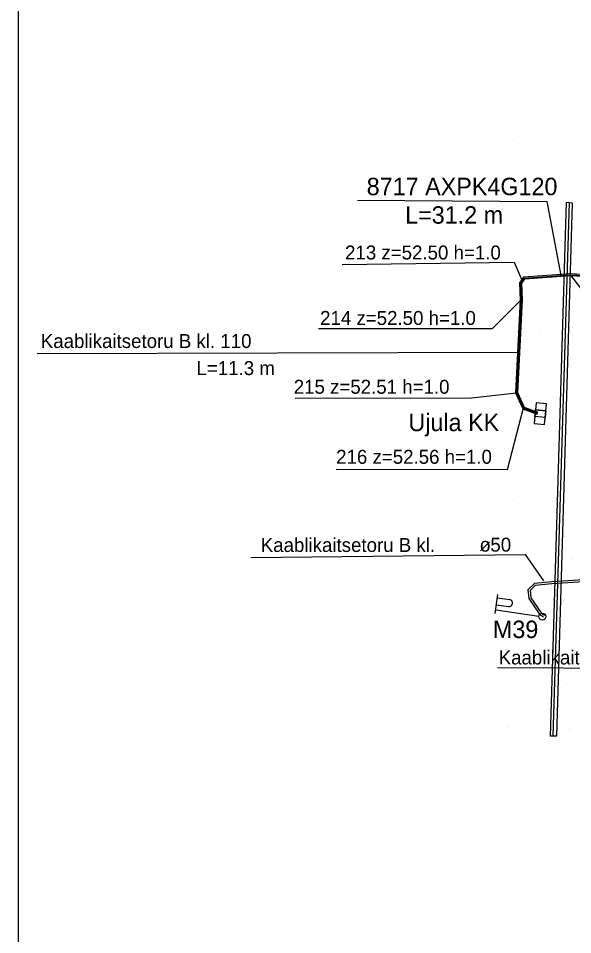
# Model space of a CAD drawing. Extents: x 640994 to 642090, y 6455850 to 6457430.
# Drawn here: x 641373.6 to 641405.4, y 6456867.7 to 6456920.2 of the extents above; entities that cross this region are included whole.
import ezdxf

# ---------------------------------------------------------------- set-up
doc = ezdxf.new("R2010")
doc.units = 0
for name, color, linetype in [('Level 1', 7, 'Continuous'), ('Level 11', 7, 'Continuous'), ('Level 20', 7, 'Continuous'), ('Level 21', 7, 'Continuous'), ('Level 23', 7, 'Continuous'), ('Level 3', 7, 'Continuous'), ('Level 4', 7, 'Continuous'), ('Level 45', 7, 'Continuous'), ('Level 50', 7, 'Continuous'), ('Level 51', 7, 'Continuous'), ('Level 52', 7, 'Continuous'), ('Level 53', 7, 'Continuous'), ('Level 6', 7, 'Continuous'), ('Level 7', 7, 'Continuous'), ('Level 8', 7, 'Continuous')]:
    doc.layers.add(name, color=color, linetype=linetype)

# ---------------------------------------------------------------- blocks, each defined once
blk = doc.blocks.new('LIIKLM')
at = {"layer": 'Level 1'}
blk.add_line((0, 0), (0, 0), dxfattribs=at)
blk.add_line((0, 0), (0, 0), dxfattribs=at)
blk.add_line((0, 0), (0, 0), dxfattribs=at)
blk.add_line((0, 0), (0, 0), dxfattribs=at)
blk.add_line((0, 0), (0, 0), dxfattribs=at)
blk.add_line((0, 0), (0, 0), dxfattribs=at)
blk = doc.blocks.new('VAPOST')
at = {"layer": 'Level 1'}
blk.add_line((0, 0), (0, 0), dxfattribs=at)
blk.add_line((0, 0), (0, 0), dxfattribs=at)
blk.add_line((0, 0), (0, 0), dxfattribs=at)
blk.add_line((0, 0), (0, 0), dxfattribs=at)
blk.add_arc((0.001066, 0.003358), 0.000613, 180, 0, dxfattribs=at)
blk = doc.blocks.new('ELKAPP')
at = {"layer": 'Level 1'}
blk.add_line((0, 0), (0, 0), dxfattribs=at)
blk.add_line((0, 0), (0, 0), dxfattribs=at)
blk.add_line((0, 0), (0, 0), dxfattribs=at)
blk.add_line((0, 0), (0, 0), dxfattribs=at)
blk.add_line((0, 0), (0, 0), dxfattribs=at)
blk.add_line((0, 0), (0, 0), dxfattribs=at)
blk = doc.blocks.new('MURU')
at = {"layer": 'Level 1'}
blk.add_line((0, 0), (0, 0), dxfattribs=at)
blk.add_line((0, 0), (0, 0), dxfattribs=at)
for centre in [(-0.000802, 0), (0.000856, 0)]:
    blk.add_circle(centre, 0.00011, dxfattribs=at)
blk = doc.blocks.new('PUPOST')
at = {"layer": 'Level 1'}
blk.add_circle((0, 0), 0.0005, dxfattribs=at)
blk = doc.blocks.new('MPSUUN')
at = {"layer": 'Level 1'}
blk.add_line((0, 0), (0, 0), dxfattribs=at)
blk.add_line((0, 0), (0, 0), dxfattribs=at)
blk.add_line((0, 0), (0, 0), dxfattribs=at)
blk = doc.blocks.new('ANKURP')
at = {"layer": 'Level 1'}
for start, end in [(180, 0), (0, 180)]:
    blk.add_arc((0, 0), 0.000125, start, end, dxfattribs=at)
blk = doc.blocks.new('ELKAP0')
at = {"layer": 'Level 4'}
for p, q in [((1.19, 0.6), (-1.19, 0.6)), ((-1.19, 0.6), (-1.19, -0.6)), ((-0.4, 0.6), (-0.4, -0.6)), ((-0.4, -0.6), (-0.4, 0.6)), ((-0.4, 0.6), (0.39, 0.6)), ((0.39, 0.6), (0.39, -0.6)), ((0.39, 0.6), (0.39, -0.6)), ((1.19, -0.6), (1.19, 0.6)), ((-1.19, -0.6), (1.19, -0.6)), ((0.39, -0.6), (-0.4, -0.6))]:
    blk.add_line(p, q, dxfattribs=at)
blk.add_lwpolyline([(0.39, -0.6), (-0.4, -0.6), (-0.4, 0.6), (0.39, 0.6), (0.39, -0.6)], dxfattribs=at)

msp = doc.modelspace()

# ---------------------------------------------------------------- linework, layer by layer
at = {"layer": 'Level 11'}
for p, q in [((641400.93, 6456886.13), (641401.09, 6456887.22)), ((641401.07, 6456887.03), (641401.76, 6456886.93)), ((641401.01, 6456886.63), (641401.7, 6456886.53)), ((641400.96, 6456886.33), (641403.44, 6456885.97))]:
    msp.add_line(p, q, dxfattribs=at)
msp.add_circle((641403.634, 6456885.952), 0.2, dxfattribs=at)
msp.add_arc((641401.727, 6456886.733), 0.2, 261.6887, 81.8101, dxfattribs=at)
at = {"layer": 'Level 21'}
for points in [[(641425.07, 6456904.93), (641424.72, 6456904.94), (641421.78, 6456904.79), (641419.16, 6456904.82), (641405.25, 6456905.57), (641402.55, 6456905.38), (641402.33, 6456905.07), (641402.36, 6456904.09), (641402.1, 6456898.76), (641402.51, 6456897.85), (641403.34, 6456897.55)], [(641425.22, 6456904.86), (641424.72, 6456904.88), (641421.78, 6456904.73), (641419.16, 6456904.76), (641405.25, 6456905.51), (641402.58, 6456905.32), (641402.39, 6456905.05), (641402.42, 6456904.09), (641402.16, 6456898.77), (641402.55, 6456897.9), (641403.36, 6456897.6)], [(641424.81, 6456904.83), (641421.78, 6456904.68), (641419.16, 6456904.71), (641405.25, 6456905.46), (641402.61, 6456905.27), (641402.44, 6456905.04), (641402.47, 6456904.09), (641402.21, 6456898.78), (641402.59, 6456897.94), (641403.38, 6456897.65)]]:
    msp.add_lwpolyline(points, dxfattribs=at)
at = {"layer": 'Level 3'}
msp.add_line((641404.26, 6456879.1), (641405.18, 6456909.66), dxfattribs=at)
msp.add_lwpolyline([(641405.02, 6456909.68), (641405.35, 6456909.64), (641404.44, 6456879.11), (641404.09, 6456879.1), (641405.02, 6456909.68)], dxfattribs=at)
at = {"layer": 'Level 45'}
for points in [[(641419.8, 6456874.33), (641420.12, 6456874.5), (641420.54, 6456874.51), (641422.93, 6456874.53), (641423.13, 6456874.77), (641423.19, 6456876.56), (641423.19, 6456879.92), (641423.31, 6456885.52), (641423.36, 6456888.45), (641423.18, 6456888.76), (641421.27, 6456888.83), (641418.79, 6456888.86), (641404.17, 6456887.95), (641403.18, 6456887.84), (641402.81, 6456887.49), (641402.86, 6456886.98), (641403.47, 6456886.09), (641403.69, 6456885.93)], [(641419.83, 6456874.48), (641420.09, 6456874.62), (641420.54, 6456874.63), (641422.87, 6456874.65), (641423.01, 6456874.81), (641423.07, 6456876.56), (641423.07, 6456879.92), (641423.19, 6456885.52), (641423.24, 6456888.42), (641423.11, 6456888.64), (641421.27, 6456888.71), (641418.79, 6456888.74), (641404.18, 6456887.83), (641403.23, 6456887.73), (641402.93, 6456887.44), (641402.98, 6456887.02), (641403.56, 6456886.17), (641403.76, 6456886.03)]]:
    msp.add_lwpolyline(points, dxfattribs=at)
at = {"layer": 'Level 50'}
msp.add_lwpolyline([(641510.613, 6456804.746), (641510.613, 6457002.246), (641373.613, 6457002.246), (641373.613, 6456804.746)], close=True, dxfattribs=at)
at = {"layer": 'Level 51'}
msp.add_line((641400.09, 6456889.71), (641400.61, 6456890.23), dxfattribs=at)
for points in [[(641386.94, 6456889.34), (641402.64, 6456889.5), (641403.7, 6456888)], [(641401.06, 6456883.03), (641416.18, 6456882.95), (641416.43, 6456888.59)]]:
    msp.add_lwpolyline(points, dxfattribs=at)
at = {"layer": 'Level 52'}
for points in [[(641392.16, 6456906.12), (641402.01, 6456906.24), (641402.48, 6456905.18)], [(641405.25, 6456905.51), (641407.67, 6456902.35), (641417.26, 6456902.4)], [(641390.81, 6456902.45), (641400.77, 6456902.45), (641402.42, 6456904.09)], [(641389.48, 6456898.45), (641399.57, 6456898.48), (641402.16, 6456898.77)], [(641391.82, 6456894.39), (641401.63, 6456894.38), (641402.55, 6456897.9)]]:
    msp.add_lwpolyline(points, dxfattribs=at)
at = {"layer": 'Level 53'}
msp.add_line((641402.23, 6456901.08), (641374.7, 6456900.99), dxfattribs=at)
at = {"layer": 'Level 6'}
for p, q in [((641393.05, 6456909.8), (641403.89, 6456909.72)), ((641403.89, 6456909.72), (641404.7, 6456905.48))]:
    msp.add_line(p, q, dxfattribs=at)

# ---------------------------------------------------------------- block references
at = {"layer": 'Level 20', "xscale": 0.5, "yscale": 0.5}
msp.add_blockref('LIIKLM', (641405.11, 6456879.49), dxfattribs=at)
at = {"layer": 'Level 23', "xscale": 0.5, "yscale": 0.5}
for p in [(641401.92, 6456913.24), (641402.41, 6456905.04), (641402.1, 6456899.16), (641401.92, 6456892.61), (641405.29, 6456889.22), (641402.01, 6456885.68), (641405.08, 6456882.13), (641401.72, 6456879.62)]:
    msp.add_blockref('MURU', p, dxfattribs=at)
at = {"layer": 'Level 4', "xscale": 0.5000000000081668, "yscale": 0.5000000000081667, "rotation": -95.77854981000529}
msp.add_blockref('ELKAP0', (641403.52, 6456897.57), dxfattribs=at)
at = {"layer": 'Level 7', "xscale": 0.5, "yscale": 0.5}
for name, p in [('ANKURP', (641403.55, 6456902.12)), ('VAPOST', (641403.82, 6456885.95)), ('PUPOST', (641403.82, 6456885.95))]:
    msp.add_blockref(name, p, dxfattribs=at)
at = {"layer": 'Level 7', "xscale": 0.499999999923616, "yscale": 0.49999999999999994, "rotation": -92.82689293967195}
msp.add_blockref('ELKAPP', (641403.55, 6456897.52), dxfattribs=at)
at = {"layer": 'Level 8', "xscale": 0.5000000000097686, "yscale": 0.5, "rotation": -50.43187126026771}
msp.add_blockref('MPSUUN', (641403.82, 6456885.95), dxfattribs=at)

# ---------------------------------------------------------------- texts
at = {"layer": 'Level 45'}
msp.add_text('M39', height=1, dxfattribs=at).set_placement((641400.8, 6456884.72))
at = {"layer": 'Level 51'}
for s, height, p in [('Kaablikaitsetoru B kl. ', 0.79998, (641387.5, 6456889.65)), ('o50', 0.8, (641400.06, 6456889.67)), ('Kaablikaitsetoru A kl. ', 0.79998, (641401.13, 6456883.21))]:
    msp.add_text(s, height=height, dxfattribs=at).set_placement(p)
at = {"layer": 'Level 52'}
for s, p in [('213 z=52.50 h=1.0', (641392.33, 6456906.4)), ('214 z=52.50 h=1.0', (641390.9, 6456902.65)), ('215 z=52.51 h=1.0', (641389.39, 6456898.71)), ('216 z=52.56 h=1.0', (641391.82, 6456894.7))]:
    msp.add_text(s, height=0.79998, dxfattribs=at).set_placement(p)
at = {"layer": 'Level 53'}
for s, height, p in [('Kaablikaitsetoru B kl. 110', 0.79998, (641374.9, 6456901.33)), ('L=11.3 m', 0.8, (641383.82, 6456899.78))]:
    msp.add_text(s, height=height, dxfattribs=at).set_placement(p)
at = {"layer": 'Level 6'}
for s, height, p in [('8717 AXPK4G120', 1.00002, (641393.57, 6456910.08)), ('L=31.2 m', 1, (641395.77, 6456908.45)), ('Ujula KK', 1, (641395.96, 6456896.57))]:
    msp.add_text(s, height=height, dxfattribs=at).set_placement(p)

doc.saveas('drawing.dxf')
